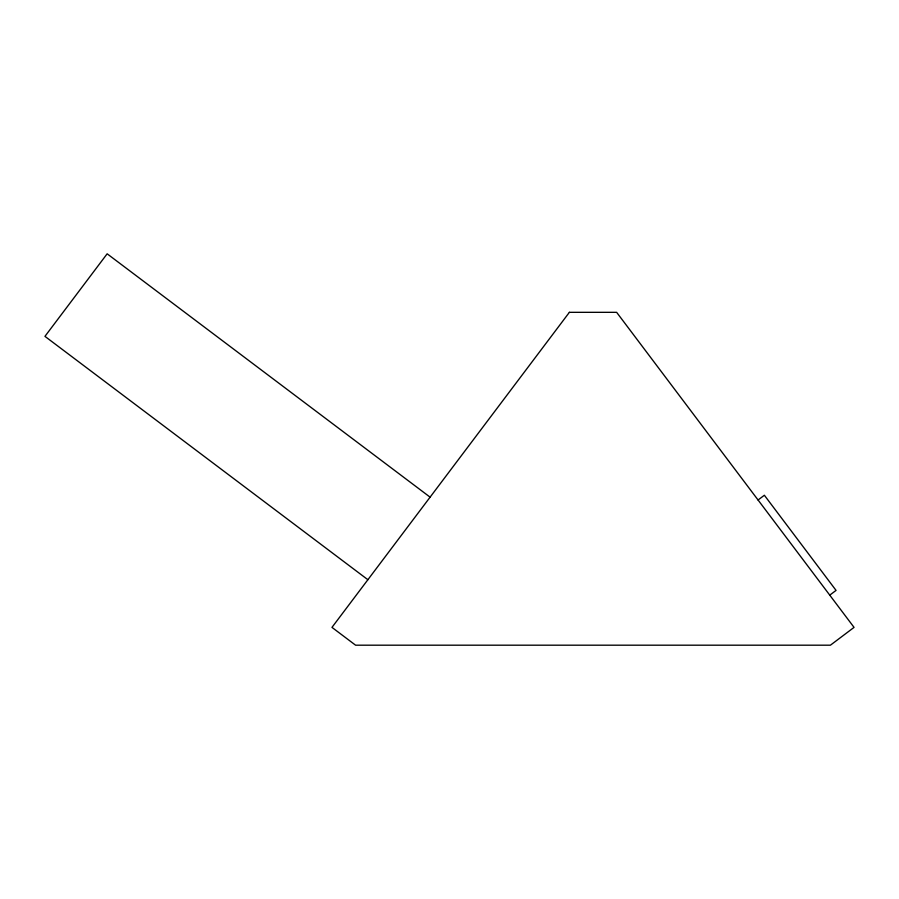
<?xml version="1.0" encoding="UTF-8"?>
<svg xmlns="http://www.w3.org/2000/svg" width="899" height="899" viewBox="0 0 899 899"><rect width="100%" height="100%" fill="white"/><g stroke="black" fill="none" stroke-linecap="round" stroke-linejoin="round"><path stroke-width="1.35" d="M758.059 500.001L764.364 495.248L836.059 590.396L829.755 595.149M430.093 497.158L107.15 253.81L44.95 336.361L367.882 579.709M569.382 312.324L331.967 627.378L355.588 645.19L830.418 645.19L854.05 627.378L616.635 312.324L569.382 312.324"/></g></svg>
